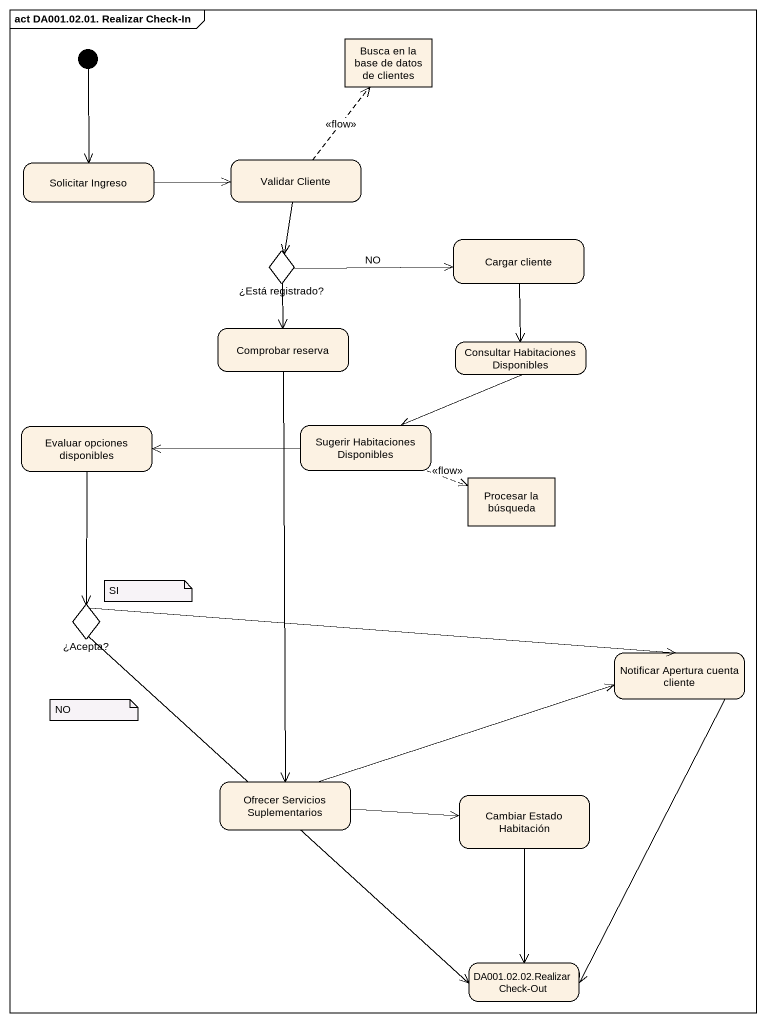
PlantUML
@startuml
mainframe act DA001.02.01. Realizar Check-In
hide empty description
state "Busca en la base de datos de clientes" as Busca_en_la_base_de_datos <<object>>
state "Solicitar Ingreso" as Solicitar_Ingreso
state "Validar Cliente" as Validar_Cliente
state "Cargar cliente" as Cargar_cliente
state "¿Está registrado?" as Está_registrado <<choice>>
state "Comprobar reserva" as Comprobar_reserva
state "Consultar Habitaciones Disponibles" as Consultar_Habitaciones
state "Evaluar opciones disponibles" as Evaluar_opciones_disponibles
state "Sugerir Habitaciones Disponibles" as Sugerir_Habitaciones
state "Procesar la búsqueda" as Procesar_la_búsqueda <<object>>
state "¿Acepta?" as Acepta <<choice>>
state "Notificar Apertura cuenta cliente" as Notificar_Apertura_cuenta
state "Ofrecer Servicios Suplementarios" as Ofrecer_Servicios
state "Cambiar Estado Habitación" as Cambiar_Estado_Habitación
state "DA001.02.02.Realizar Check-Out" as DA001_02_02_Realizar_Check
[*] --> Solicitar_Ingreso
Solicitar_Ingreso -right-> Validar_Cliente
Validar_Cliente -up[dashed]-> Busca_en_la_base_de_datos : <<flow>>
Validar_Cliente --> Está_registrado
Cargar_cliente --> Consultar_Habitaciones
Está_registrado -right-> Cargar_cliente : NO
Está_registrado --> Comprobar_reserva
Comprobar_reserva --> Ofrecer_Servicios
Consultar_Habitaciones -left-> Sugerir_Habitaciones
Evaluar_opciones_disponibles --> Acepta
Sugerir_Habitaciones -left-> Evaluar_opciones_disponibles
Sugerir_Habitaciones -right[dashed]-> Procesar_la_búsqueda : <<flow>>
Acepta -right-> Notificar_Apertura_cuenta
Acepta --> DA001_02_02_Realizar_Check
Notificar_Apertura_cuenta --> DA001_02_02_Realizar_Check
Ofrecer_Servicios -right-> Notificar_Apertura_cuenta
Ofrecer_Servicios -right-> Cambiar_Estado_Habitación
Cambiar_Estado_Habitación --> DA001_02_02_Realizar_Check
note as N1
  SI
end note
note as N2
  NO
end note
@enduml
